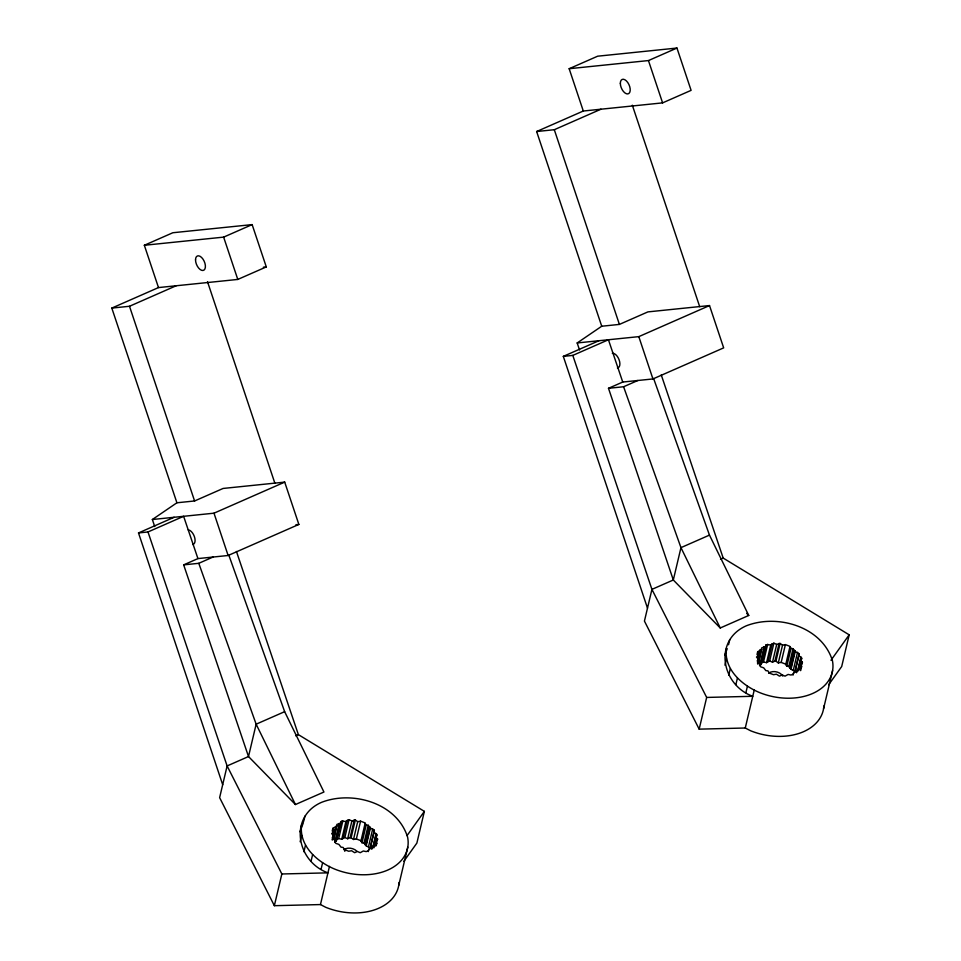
<?xml version="1.0" encoding="UTF-8"?>
<svg xmlns="http://www.w3.org/2000/svg" width="961" height="961" viewBox="0 0 961 961"><rect width="100%" height="100%" fill="white"/><g stroke="black" fill="none" stroke-linecap="round" stroke-linejoin="round"><path stroke-width="1.44" d="M333.671 839.566L336.915 824.37L340.458 823.301L341.371 821.295L345.96 821.415L349.047 819.709L351.894 820.934L355.318 819.985L357.708 821.667L360.579 821.162L364.832 822.808L366.201 824.97L361.997 842.761L364.003 843.061L366.201 845.824L370.153 848.022L374.358 830.22L370.405 828.034L368.207 825.259L366.201 824.97M758.481 663.018L761.725 647.822L765.28 646.741L766.181 644.747L770.782 644.867L773.857 643.161L776.704 644.387L780.128 643.438L782.53 645.119L785.389 644.603L789.642 646.248L791.011 648.411L786.807 666.213L788.813 666.502L791.011 669.276L794.963 671.463L799.168 653.672L795.215 651.474L793.017 648.699L791.011 648.411M374.358 830.22L373.985 832.37L376.532 833.932L376.904 834.917L375.667 836.779L377.589 839.446L375.619 840.911L373.997 847.758M799.168 653.672L798.795 655.81L801.342 657.384L801.714 658.357L800.477 660.231L802.411 662.177L800.429 664.363L799.144 669.841M375.619 840.911L376.82 843.097L375.234 845.92L372.412 846.557L372.351 848.022L370.021 848.239L368.003 850.917L366.177 851.59L363.318 851.002L360.231 852.707L357.396 851.482L354.645 852.695L351.606 850.737L348.711 851.254L344.446 849.608L343.125 847.422L341.023 847.17L338.873 844.383L335.906 843.386L334.921 842.196L335.293 840.046L332.374 837.499L333.623 835.638L331.689 833.68L333.743 831.325L332.866 828.334L336.903 825.883M800.429 664.363L801.63 666.538L800.045 669.373L797.234 670.009L797.162 671.463L794.843 671.691L792.813 674.358L790.987 675.03L788.128 674.442L785.053 676.148L782.206 674.922L779.467 676.148L776.416 674.19L773.521 674.694L769.256 673.048L767.935 670.862L765.833 670.61L763.695 667.835L760.716 666.826L759.731 665.637L760.103 663.486L757.184 660.952L758.433 659.078L756.499 657.12L758.553 654.765L757.676 651.774L761.725 649.324M399.079 882.486A54.272 37.491 13.3 0 1 325.767 907.316L320.457 904.565L274.353 905.694L281.849 873.981L227.12 765.941L147.994 531.962L138.504 532.935L222.688 784.705M281.849 873.981L327.953 872.852C296.565 861.597 288.348 816.766 321.527 802.351C352.675 790.182 397.013 803.108 407.608 837.139A54.272 37.491 13.3 0 1 334.788 869.128C317.262 861.897 299.171 846.076 301.502 825.331M303.724 821.295L304.937 816.117M300.144 841.74L301.67 835.277M303.928 851.758L305.466 845.284M311.064 861.152L312.601 854.677M321.07 869.285L322.596 862.81M332.218 831.073L332.866 828.334M332.77 835.433L333.743 831.325M332.11 839.866L334.368 830.28M332.602 839.734L335.509 827.409M333.359 839.433L336.59 825.739M334.764 841.896L339.185 823.325M320.457 904.565L329.479 866.378M334.981 841.115L336.254 841.103L340.458 823.301M336.254 841.103L341.371 821.295M337.167 839.097L338.668 838.581L342.885 820.778M338.668 838.581L341.756 839.217L345.96 821.415M343.161 837.944L347.377 820.141M341.756 839.217L344.843 837.511L349.047 819.709M344.843 837.511L347.678 838.737L351.894 820.934M344.795 851.326L345.383 848.839M347.678 838.737L350.104 837.656L354.309 819.865M361.997 842.761L360.627 840.599L356.363 838.965L353.504 839.47L351.113 837.788L355.318 819.985M353.504 839.47L357.708 821.667M356.363 838.965L360.579 821.162M360.928 841.079L365.132 823.277M364.003 843.061L368.207 825.259M364.796 844.587L369 826.796M365.949 844.875L370.153 827.073M366.201 845.824L370.405 828.034M368.531 846.617L372.736 828.814M368.279 851.626L368.928 848.887M370.105 848.803L373.985 832.37M371.775 849.296L372.412 846.557M372.784 847.302L376.015 833.619M373.072 847.734L375.667 836.779M375.931 839.025L376.904 834.917M376.952 841.476L377.589 838.737M376.171 845.836L376.82 843.097M398.755 885.273L407.788 847.085M236.442 551.47L298.378 734.636L424.366 811.372L416.87 843.085L403.872 861.272M823.889 705.939A54.272 37.491 13.3 0 1 750.577 730.756L745.268 728.006L699.164 729.147L706.659 697.434L651.93 589.381L572.804 355.402L563.314 356.375L647.498 608.157M706.659 697.434L752.763 696.293C721.375 685.049 713.158 640.218 746.337 625.791C777.497 613.635 821.835 626.548 832.418 660.591A54.272 37.491 13.3 0 1 759.598 692.581C742.084 685.337 723.981 669.517 726.312 648.771M728.534 644.747L729.759 639.57M724.954 665.192L726.492 658.717M728.738 675.199L730.276 668.724M735.886 684.592L737.411 678.118M745.88 692.725L747.418 686.25M757.028 654.513L757.676 651.774M757.58 658.874L758.553 654.765M757.893 659.21L760.151 649.624M757.46 663.186L760.319 650.861M757.845 664.243L761.4 649.18M763.995 646.765L759.574 665.348L761.064 664.544L761.977 662.537L766.181 644.747M745.268 728.006L754.289 689.818M761.064 664.544L765.28 646.741M761.977 662.537L763.49 662.021L767.695 644.23M763.49 662.021L766.566 662.658L770.782 644.867M767.971 661.396L772.188 643.594M766.566 662.658L769.653 660.964L773.857 643.161M769.653 660.964L772.5 662.177L776.704 644.387M772.5 662.177L774.914 661.108L779.119 643.305M786.807 666.213L785.437 664.051L781.185 662.405L778.314 662.91L775.923 661.228L780.128 643.438M778.314 662.91L782.53 645.119M781.185 662.405L785.389 644.603M785.738 664.519L789.942 646.729M788.813 666.502L793.017 648.699M789.606 668.039L793.822 650.237M790.759 668.315L794.963 650.513M791.011 669.276L795.215 651.474M793.342 670.057L797.558 652.267M793.089 675.066L793.738 672.34M794.915 672.244L798.795 655.81M796.585 672.748L797.234 670.009M797.594 670.754L800.825 657.06M797.882 671.174L800.477 660.231M800.753 662.465L801.714 658.357M801.762 664.916L802.411 662.177M800.657 670.646L801.63 666.538M823.565 708.725L832.598 670.538M661.252 374.91L723.189 558.077L849.188 634.825L841.692 666.538L828.682 684.712M299.964 831.794L303.412 822.592M724.774 655.246L727.237 648.663M407.032 835.614L424.366 811.372M830.977 660.279L849.188 634.825M154.721 526.568L152.367 519.517L176.908 502.783L194.59 500.969L223.096 488.452L284.708 482.122L298.859 524.43L228.129 555.494L197.93 558.593L183.671 564.864L248.503 756.547L295.435 804.537L323.941 792.02L284.648 711.669L228.79 555.026M579.543 350.008L577.177 342.957L601.73 326.235L619.401 324.41L647.906 311.893L709.518 305.562L723.669 347.87L652.939 378.946L622.74 382.046L608.493 388.304L673.313 579.988L720.245 627.989L748.751 615.46L709.47 535.109L653.6 378.466M192.777 544.503L193.762 544.058A7.82 4.168 66.3 0 0 194.326 536.43A7.82 4.168 66.3 0 0 188.68 529.919L188.224 529.907M158.493 287.579L144.342 245.271L172.848 232.742L252.142 224.61L266.293 266.918L237.787 279.435L158.493 287.579L111.812 308.085L176.908 502.783M583.303 111.02L569.164 68.712L597.658 56.194L676.952 48.05L691.103 90.358L662.597 102.875L583.303 111.02L536.634 131.525L601.73 326.235M144.342 245.271L223.637 237.127L252.142 224.61M569.164 68.712L648.447 60.567L676.952 48.05M111.812 308.085L129.495 306.271L176.163 285.765M536.634 131.525L554.305 129.711L600.985 109.206M138.504 532.935L174.133 517.282M147.994 531.962L183.623 516.309L197.93 558.593M563.314 356.375L598.943 340.723M152.367 519.517L213.991 513.186L284.708 482.122M572.804 355.402L608.433 339.75L622.74 382.046M577.177 342.957L638.801 336.638L709.518 305.562M183.671 564.864L198.783 563.314L213.03 557.044M608.493 388.304L623.593 386.754L637.84 380.496M284.648 711.669L256.143 724.186L248.503 756.547L227.12 765.941L219.625 797.654L274.353 905.694M709.47 535.109L680.965 547.638L673.313 579.988L651.93 589.381L644.435 621.094L699.164 729.147M295.712 735.814L298.378 734.636M720.522 559.254L723.189 558.077M263.35 267.218L266.293 266.918M295.916 524.73L298.859 524.43M612.325 353.312L613.49 353.372A7.82 4.168 66.3 0 1 619.136 359.882A7.82 4.168 66.3 0 1 618.584 367.498L617.394 367.931M774.914 661.108L775.923 661.228M350.104 837.656L351.113 837.788M746.673 613.334L748.751 615.46M720.245 627.989L680.965 547.638L623.593 386.754M295.435 804.537L256.143 724.186L198.783 563.314M648.447 60.567L662.597 102.875M632.326 105.205L699.716 306.727M638.801 336.638L652.939 378.946M554.305 129.711L619.401 324.41M223.637 237.127L237.787 279.435M207.516 281.753L274.894 483.287M213.991 513.186L228.129 555.494M129.495 306.271L194.59 500.969M343.894 849.752A8.277 5.718 13.3 0 1 356.843 851.194M768.704 673.193A8.277 5.718 13.3 0 1 782.747 676.063M195.527 259.854A7.82 4.168 66.3 0 0 202.927 270.485A7.82 4.168 66.3 0 0 202.963 259.098A7.82 4.168 66.3 0 0 195.527 259.854M620.338 83.307A7.82 4.168 66.3 0 0 627.737 93.926A7.82 4.168 66.3 0 0 627.773 82.538A7.82 4.168 66.3 0 0 620.338 83.307"/></g></svg>
